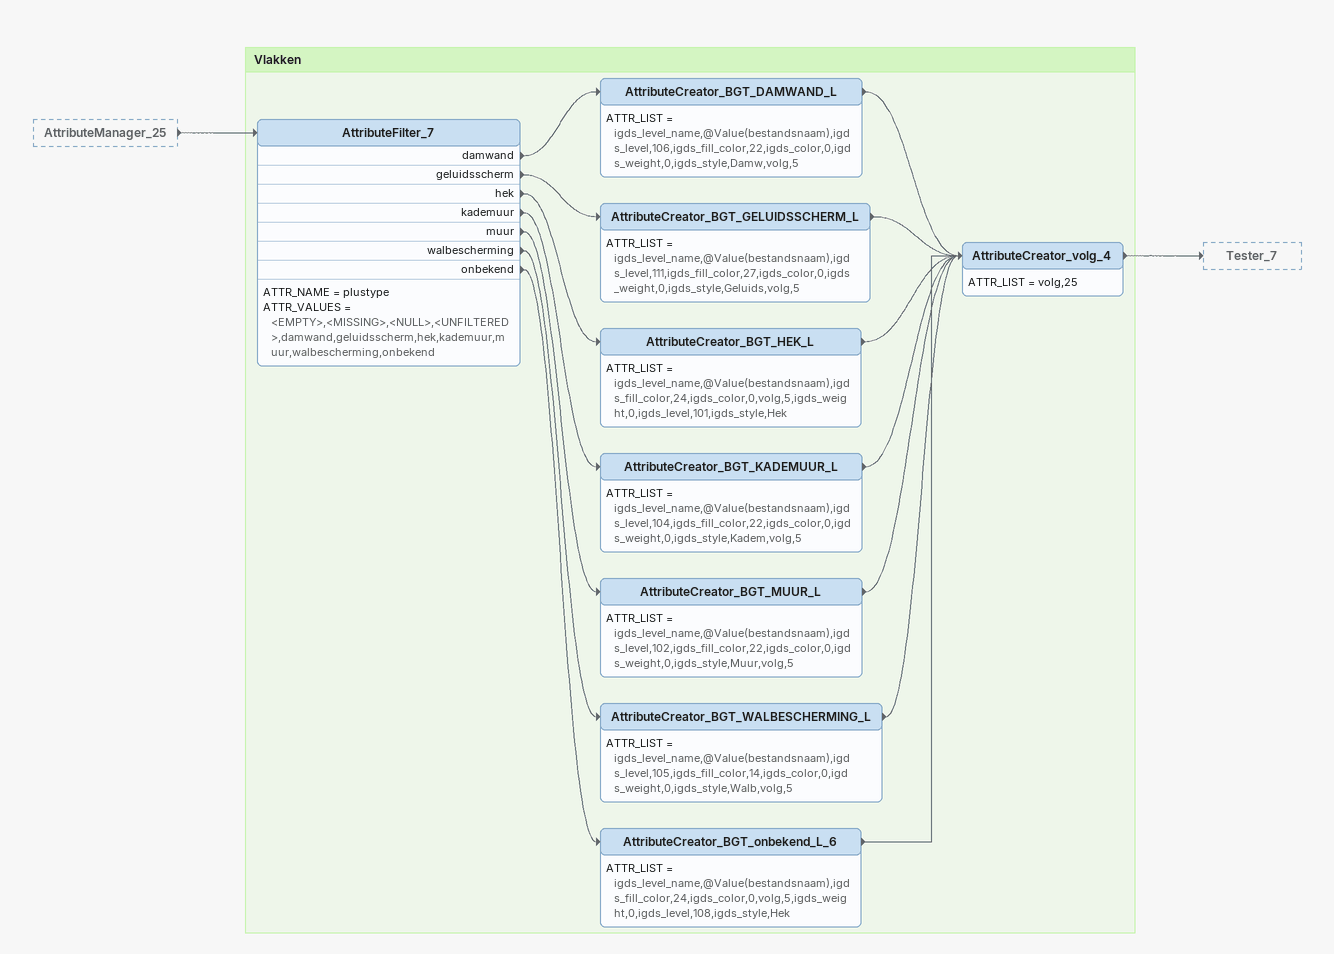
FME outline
AttributeManager_25 [outside]
    -> AttributeFilter_7

Bookmark: Vlakken
AttributeFilter_7
    ATTR_NAME = plustype
    ATTR_VALUES = <EMPTY>,<MISSING>,<NULL>,<UNFILTERED>,damwand,geluidsscherm,hek,kademuur,muur,walbescherming,onbekend
    damwand -> AttributeCreator_BGT_DAMWAND_L
    geluidsscherm -> AttributeCreator_BGT_GELUIDSSCHERM_L
    hek -> AttributeCreator_BGT_HEK_L
    kademuur -> AttributeCreator_BGT_KADEMUUR_L
    muur -> AttributeCreator_BGT_MUUR_L
    walbescherming -> AttributeCreator_BGT_WALBESCHERMING_L
    onbekend -> AttributeCreator_BGT_onbekend_L_6
AttributeCreator_BGT_DAMWAND_L
    ATTR_LIST = igds_level_name,@Value(bestandsnaam),igds_level,106,igds_fill_color,22,igds_color,0,igds_weight,0,igds_style,Damw,volg,5
    -> AttributeCreator_volg_4
AttributeCreator_BGT_GELUIDSSCHERM_L
    ATTR_LIST = igds_level_name,@Value(bestandsnaam),igds_level,111,igds_fill_color,27,igds_color,0,igds_weight,0,igds_style,Geluids,volg,5
    -> AttributeCreator_volg_4
AttributeCreator_BGT_HEK_L
    ATTR_LIST = igds_level_name,@Value(bestandsnaam),igds_fill_color,24,igds_color,0,volg,5,igds_weight,0,igds_level,101,igds_style,Hek
    -> AttributeCreator_volg_4
AttributeCreator_BGT_KADEMUUR_L
    ATTR_LIST = igds_level_name,@Value(bestandsnaam),igds_level,104,igds_fill_color,22,igds_color,0,igds_weight,0,igds_style,Kadem,volg,5
    -> AttributeCreator_volg_4
AttributeCreator_BGT_MUUR_L
    ATTR_LIST = igds_level_name,@Value(bestandsnaam),igds_level,102,igds_fill_color,22,igds_color,0,igds_weight,0,igds_style,Muur,volg,5
    -> AttributeCreator_volg_4
AttributeCreator_BGT_WALBESCHERMING_L
    ATTR_LIST = igds_level_name,@Value(bestandsnaam),igds_level,105,igds_fill_color,14,igds_color,0,igds_weight,0,igds_style,Walb,volg,5
    -> AttributeCreator_volg_4
AttributeCreator_BGT_onbekend_L_6
    ATTR_LIST = igds_level_name,@Value(bestandsnaam),igds_fill_color,24,igds_color,0,volg,5,igds_weight,0,igds_level,108,igds_style,Hek
    -> AttributeCreator_volg_4
AttributeCreator_volg_4
    ATTR_LIST = volg,25
    -> Tester_7
